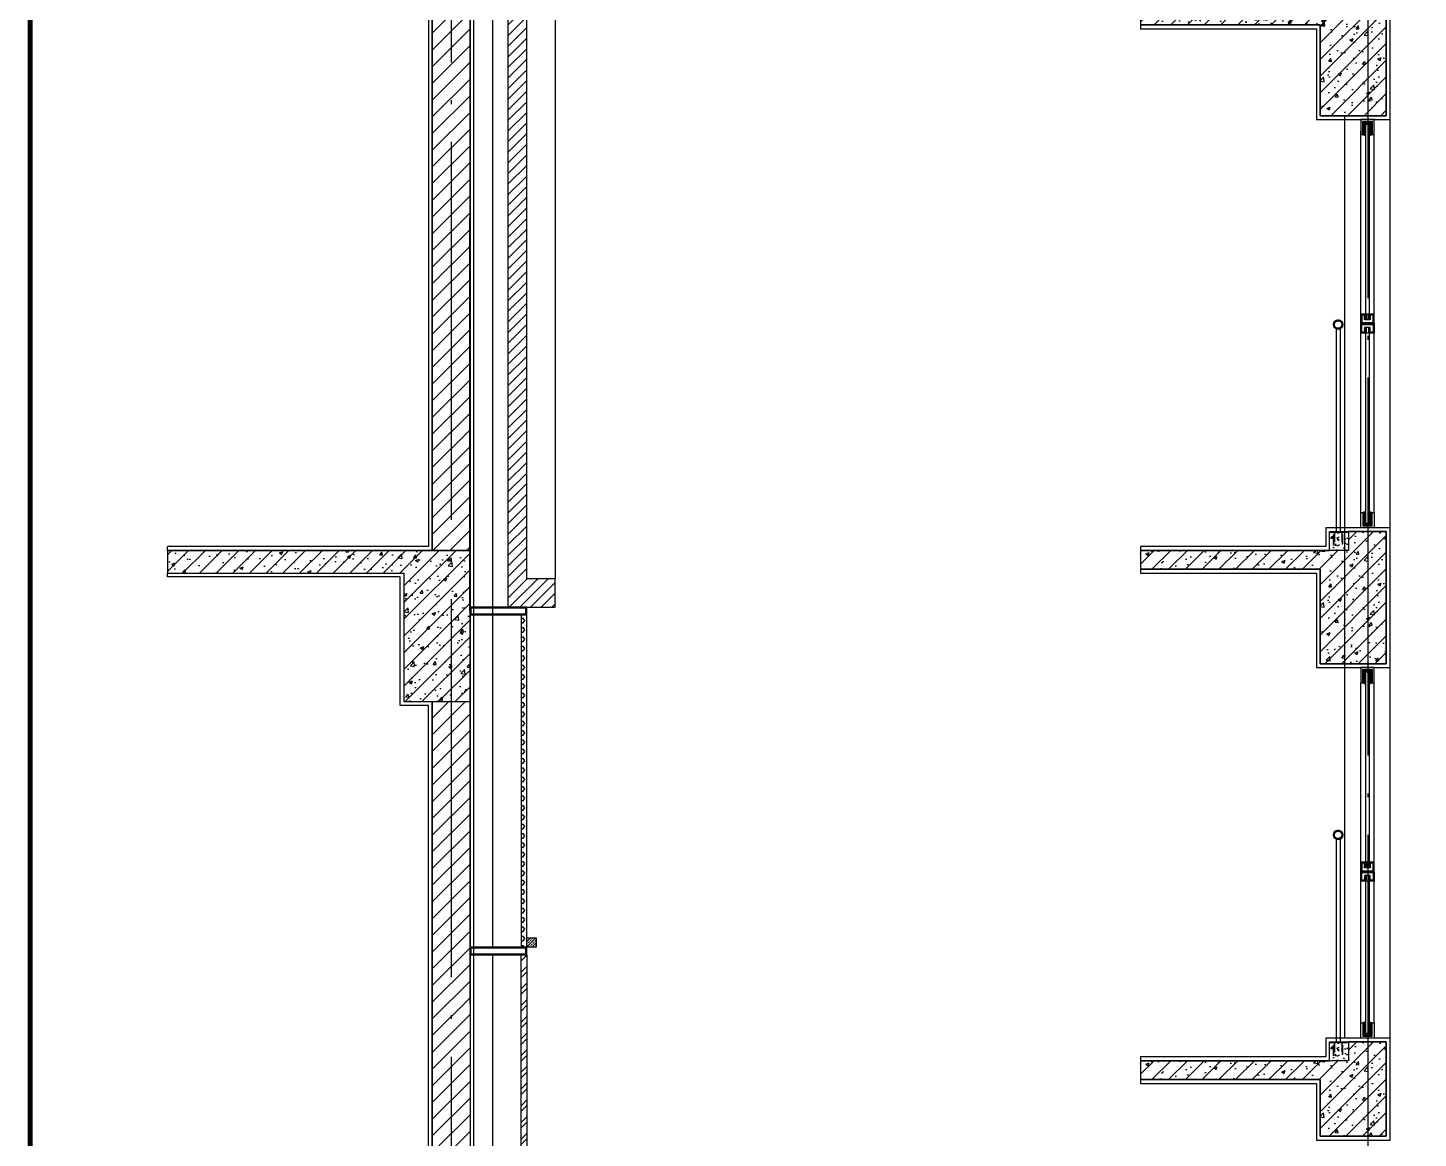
# Model space of a CAD drawing. Extents: x -737978 to 768813, y -372247 to 1140308.
# Drawn here: x -658920 to -651567, y -320821 to -314946 of the extents above; entities that cross this region are included whole.
import ezdxf

# ---------------------------------------------------------------- set-up
doc = ezdxf.new("R2010")
doc.units = 0
doc.header["$LTSCALE"] = 1000
doc.header["$MEASUREMENT"] = 0
doc.linetypes.add('DASH', pattern=[0.35, 0.25, -0.1])
doc.linetypes.add('DOTE', pattern=[2.42, 2, -0.2, 0.02, -0.2])
doc.layers.get('0').update_dxf_attribs({"linetype": 'CONTINUOUS'})
for name, color, linetype in [('0-填充边线', 7, 'CONTINUOUS'), ('DOTE', 1, 'DOTE'), ('J-COLU-梁柱', 30, 'CONTINUOUS'), ('J-DOOR-窗', 126, 'CONTINUOUS'), ('J-ELEV-立面栏杆', 36, 'CONTINUOUS'), ('J-SECT-剖面看线', 253, 'CONTINUOUS'), ('PUB_HATCH', 8, 'CONTINUOUS'), ('PUB_TITLE', 4, 'CONTINUOUS'), ('填充', 8, 'CONTINUOUS'), ('栏杆', 35, 'CONTINUOUS'), ('龙骨', 36, 'CONTINUOUS')]:
    doc.layers.add(name, color=color, linetype=linetype)
doc.styles.add('DIM_FONT', font='SIMPLEX', dxfattribs={"width": 0.7, "bigfont": 'GBCBIG'})
pattern_1 = [(135, (-385373.5333, -368204.62), (4.49012806, 4.49012806), []), (45, (-385373.5333, -368204.62), (4.49012806, -4.49012806), [])]
pattern_2 = [(45, (-350961.336, -218370.15), (-44.194192, 44.194192), [])]
pattern_3 = [(135, (-385373.533, -371104.62), (4.49012806, 4.49012806), []), (45, (-385373.533, -371104.62), (4.49012806, -4.49012806), [])]
pattern_4 = [(135, (-385373.533, -371104.62), (4.49012806, 4.49012806), []), (45, (-385373.533, -371104.62), (4.49012806, -4.49012806), [])]

# ---------------------------------------------------------------- blocks, each defined once
blk = doc.blocks.new('U_A9BUE')
at = {"layer": 'PUB_HATCH'}
h = blk.add_hatch(dxfattribs=at)
h.set_pattern_fill('ANSI31', color=256, scale=20, style=0)
h.set_pattern_definition([(45, (16964.9157, -24864.7672), (-1.76776695, 1.76776695), [])])
h.paths.add_polyline_path([(75, -6), (75, 0), (-15, 0), (-15, -6)])
at = {"linetype": 'DASH', "ltscale": 0.2}
for points in [[(-15, 0), (75, 0), (75, -6), (-15, -6)], [(11, -66), (5, -66), (5, -6), (11, -6)], [(49, -66), (55, -66), (55, -6), (49, -6)]]:
    blk.add_lwpolyline(points, close=True, dxfattribs=at)
at = {"style": 'DIM_FONT', "width": 0.8, "flags": 9}
for tag in ['YSIZE', 'XSIZE']:
    blk.add_attdef(tag, (0, 0), '', height=0.5, dxfattribs=at)
blk = doc.blocks.new('飘窗栏杆')
at = {"layer": 'J-ELEV-立面栏杆'}
h = blk.add_hatch(dxfattribs=at)
h.set_pattern_fill('ANSI31', color=256, style=0)
h.set_pattern_definition([(45, (-206.1456, -73239.6862), (-1.122532015, 1.122532015), [])])
h.paths.add_polyline_path([(504782.6, -345583.8, 1), (504832.6, -345583.8, 1)])
h.paths.add_polyline_path([(504827.6, -345583.8, -1), (504787.6, -345583.8, -1)], flags=16)
for p, q in [((504797.6, -345606.7), (504797.6, -346678.8)), ((504817.6, -345606.7), (504817.6, -346678.8))]:
    blk.add_line(p, q, dxfattribs=at)
for radius in [25, 20]:
    blk.add_circle((504807.6, -345583.8), radius, dxfattribs=at)
blk.add_blockref('U_A9BUE', (504777.6, -346678.8), dxfattribs=at)

msp = doc.modelspace()

# ---------------------------------------------------------------- hatches: boundary and pattern name
h = msp.add_hatch()
h.set_pattern_fill('ANSI31', color=256, scale=25, style=0)
h.set_pattern_definition([(45, (-350961.336, -218415.03), (-28.0633004, 28.0633004), [])])
h.paths.add_polyline_path([(-656281.3, -318010.9), (-656131.3, -318010.9), (-656131.3, -317860.9), (-656281.5, -317860.9), (-656281.5, -311060.9), (-656131.5, -311060.9), (-656131.5, -310910.9), (-656281.5, -310910.9), (-656381.5, -310910.9), (-656381.5, -318010.9)])
h = msp.add_hatch()
h.set_pattern_fill('HEX', color=256, scale=15)
h.set_pattern_definition([(0, (-350961.336, -218415.03), (0, 24.74667), [14.2875, -28.575]), (120, (-350961.336, -218415.03), (-21.4312449, -12.373335), [14.2875, -28.575]), (60, (-350947.049, -218415.03), (-21.4312449, 12.373335), [14.2875, -28.575])])
h.paths.add_polyline_path([(-656281.4, -318050.9), (-656311.5, -318050.9), (-656311.5, -319810.9), (-656281.4, -319810.9)])
h = msp.add_hatch()
h.set_pattern_fill('BRASS', color=256, scale=50, angle=45)
h.set_pattern_definition([(45, (-324150.572, -246635.923), (-14.0310887, 14.0310887), []), (45, (-324157.587, -246628.907), (-14.0310887, 14.0310887), [9.921478, -4.960735])])
h.paths.add_polyline_path([(-656281.4, -319760.9), (-656231.4, -319760.9), (-656231.4, -319810.9), (-656281.4, -319810.9)])
h = msp.add_hatch()
h.set_pattern_fill('金属', color=256, scale=25)
h.set_pattern_definition([(45, (-350961.336, -218415.03), (-44.194174, 44.194174), []), (45, (-350931.873, -218415.03), (-44.194174, 44.194174), [])])
h.paths.add_polyline_path([(-656311.5, -327270.9), (-656311.5, -327240.9), (-656311.5, -319850.9), (-656281.4, -319850.9), (-656281.5, -327270.9)])
at = {"layer": 'J-DOOR-窗'}
h = msp.add_hatch(dxfattribs=at)
h.set_pattern_fill('ANSI37', color=126, scale=4, style=0)
h.set_pattern_definition(pattern_1)
h.paths.add_polyline_path([(-651845.2, -315455.9), (-651825.2, -315455.9), (-651825.2, -315510.9), (-651825.2, -315517.9), (-651810.2, -315510.9), (-651810.2, -315440.9), (-651860.2, -315440.9), (-651860.2, -315510.9), (-651845.2, -315517.9), (-651845.2, -315510.9)])
h = msp.add_hatch(dxfattribs=at)
h.set_pattern_fill('ANSI37', color=126, scale=4, style=0)
h.set_pattern_definition(pattern_1)
h.paths.add_polyline_path([(-651845.2, -315455.9), (-651825.2, -315455.9), (-651825.2, -315510.9), (-651825.2, -315517.9), (-651810.2, -315510.9), (-651810.2, -315440.9), (-651860.2, -315440.9), (-651860.2, -315510.9), (-651845.2, -315517.9), (-651845.2, -315510.9)])
h = msp.add_hatch(dxfattribs=at)
h.set_pattern_fill('ANSI37', color=126, scale=4, style=0)
h.set_pattern_definition(pattern_1)
h.paths.add_polyline_path([(-651845.2, -315455.9), (-651825.2, -315455.9), (-651825.2, -315510.9), (-651825.2, -315517.9), (-651810.2, -315510.9), (-651810.2, -315440.9), (-651860.2, -315440.9), (-651860.2, -315510.9), (-651845.2, -315517.9), (-651845.2, -315510.9)])
h = msp.add_hatch(dxfattribs=at)
h.set_pattern_fill('ANSI37', color=126, scale=4, style=0)
h.set_pattern_definition([(225, (-385373.529, -264817.158), (4.49012806, -4.49012806), []), (315, (-385373.529, -264817.158), (4.49012806, 4.49012806), [])])
h.paths.add_polyline_path([(-651845.2, -317565.9), (-651845.2, -317510.9), (-651845.2, -317503.9), (-651860.2, -317510.9), (-651860.2, -317580.9), (-651810.2, -317580.9), (-651810.2, -317510.9), (-651825.2, -317503.9), (-651825.2, -317510.9), (-651825.2, -317565.9)])
h = msp.add_hatch(dxfattribs=at)
h.set_pattern_fill('ANSI37', color=126, scale=4, style=0)
h.set_pattern_definition(pattern_3)
h.paths.add_polyline_path([(-651845.2, -318355.9), (-651825.2, -318355.9), (-651825.2, -318410.9), (-651825.2, -318417.9), (-651810.2, -318410.9), (-651810.2, -318340.9), (-651860.2, -318340.9), (-651860.2, -318410.9), (-651845.2, -318417.9), (-651845.2, -318410.9)])
h = msp.add_hatch(dxfattribs=at)
h.set_pattern_fill('ANSI37', color=126, scale=4, style=0)
h.set_pattern_definition(pattern_3)
h.paths.add_polyline_path([(-651845.2, -318355.9), (-651825.2, -318355.9), (-651825.2, -318410.9), (-651825.2, -318417.9), (-651810.2, -318410.9), (-651810.2, -318340.9), (-651860.2, -318340.9), (-651860.2, -318410.9), (-651845.2, -318417.9), (-651845.2, -318410.9)])
h = msp.add_hatch(dxfattribs=at)
h.set_pattern_fill('ANSI37', color=126, scale=4, style=0)
h.set_pattern_definition(pattern_3)
h.paths.add_polyline_path([(-651845.2, -318355.9), (-651825.2, -318355.9), (-651825.2, -318410.9), (-651825.2, -318417.9), (-651810.2, -318410.9), (-651810.2, -318340.9), (-651860.2, -318340.9), (-651860.2, -318410.9), (-651845.2, -318417.9), (-651845.2, -318410.9)])
h = msp.add_hatch(dxfattribs=at)
h.set_pattern_fill('ANSI37', color=126, scale=4, style=0)
h.set_pattern_definition(pattern_4)
h.paths.add_polyline_path([(-651845.2, -318355.9), (-651825.2, -318355.9), (-651825.2, -318410.9), (-651825.2, -318417.9), (-651810.2, -318410.9), (-651810.2, -318340.9), (-651860.2, -318340.9), (-651860.2, -318410.9), (-651845.2, -318417.9), (-651845.2, -318410.9)])
h = msp.add_hatch(dxfattribs=at)
h.set_pattern_fill('ANSI37', color=126, scale=4, style=0)
h.set_pattern_definition(pattern_4)
h.paths.add_polyline_path([(-651845.2, -318355.9), (-651825.2, -318355.9), (-651825.2, -318410.9), (-651825.2, -318417.9), (-651810.2, -318410.9), (-651810.2, -318340.9), (-651860.2, -318340.9), (-651860.2, -318410.9), (-651845.2, -318417.9), (-651845.2, -318410.9)])
h = msp.add_hatch(dxfattribs=at)
h.set_pattern_fill('ANSI37', color=126, scale=4, style=0)
h.set_pattern_definition(pattern_4)
h.paths.add_polyline_path([(-651845.2, -318355.9), (-651825.2, -318355.9), (-651825.2, -318410.9), (-651825.2, -318417.9), (-651810.2, -318410.9), (-651810.2, -318340.9), (-651860.2, -318340.9), (-651860.2, -318410.9), (-651845.2, -318417.9), (-651845.2, -318410.9)])
h = msp.add_hatch(dxfattribs=at)
h.set_pattern_fill('ANSI37', color=126, scale=4, style=0)
h.set_pattern_definition([(225, (-385373.529, -267517.158), (4.49012806, -4.49012806), []), (315, (-385373.529, -267517.158), (4.49012806, 4.49012806), [])])
h.paths.add_polyline_path([(-651845.2, -320265.9), (-651845.2, -320210.9), (-651845.2, -320203.9), (-651860.2, -320210.9), (-651860.2, -320280.9), (-651810.2, -320280.9), (-651810.2, -320210.9), (-651825.2, -320203.9), (-651825.2, -320210.9), (-651825.2, -320265.9)])
at = {"layer": '填充'}
h = msp.add_hatch(dxfattribs=at)
h.set_pattern_fill('普通砖', color=256, scale=25, style=0)
h.set_pattern_definition(pattern_2)
h.paths.add_polyline_path([(-656781.5, -317710.9), (-656581.4, -317710.9), (-656581.4, -311310.9), (-656781.5, -311310.9)])
h = msp.add_hatch(dxfattribs=at)
h.set_pattern_fill('钢筋混凝土', color=256, scale=25, style=0)
h.set_pattern_definition([(45, (-354968.2, -236580.92), (-44.194174, 44.194174), []), (50, (-354968.2, -236580.92), (179.315046, -15.688034), [18.75, -206.25]), (355, (-354968.2, -236580.92), (-34.68783, 188.04803), [15, -165]), (100.4514, (-354953.26, -236582.23), (144.62735, 172.35989), [15.93505, -175.28553]), (46.1842, (-354968.2, -236530.92), (266.81026, -41.37975), [28.125, -309.375]), (96.6356, (-354945.97, -236534.37), (233.66568, 243.52947), [23.90257, -262.92825]), (351.1842, (-354968.2, -236530.92), (233.66549, 243.52965), [22.5, -247.5]), (21, (-354943.2, -236543.42), (149.22676, -100.65472), [18.75, -206.25]), (326, (-354943.2, -236543.42), (60.82883, 181.28751), [15, -165]), (71.4514, (-354930.76, -236551.81), (210.05566, 80.63262), [15.93505, -175.28553]), (37.5, (-354968.2, -236580.92), (3.039964, 83.223463), [0, -163, 0, -167.5, 0, -165.625]), (7.5, (-354968.2, -236580.92), (65.767384, 98.602928), [0, -95.5, 0, -159.25, 0, -63.125]), (327.5, (-355023.95, -236580.92), (133.455609, -5.638718), [0, -62.5, 0, -195, 0, -258.75]), (317.5, (-355048.95, -236580.92), (145.796542, 25.026246), [0, -81.25, 0, -129.5, 0, -183.75])])
h.paths.add_polyline_path([(-651735.2, -315410.9), (-651735.2, -314730.9), (-651935.2, -314730.9), (-651935.2, -314830.9), (-652055.2, -314830.9), (-653035.2, -314830.9), (-653035.2, -314930.9), (-652085.2, -314930.9), (-652085.2, -315410.9)])
h = msp.add_hatch(dxfattribs=at)
h.set_pattern_fill('钢筋混凝土', color=256, scale=25, style=0)
h.set_pattern_definition([(45, (-354968.2, -239360.92), (-44.194174, 44.194174), []), (50, (-354968.2, -239360.92), (179.315046, -15.688034), [18.75, -206.25]), (355, (-354968.2, -239360.92), (-34.68783, 188.04803), [15, -165]), (100.4514, (-354953.26, -239362.23), (144.62735, 172.35989), [15.93505, -175.28553]), (46.1842, (-354968.2, -239310.92), (266.81026, -41.37975), [28.125, -309.375]), (96.6356, (-354945.97, -239314.37), (233.66568, 243.52947), [23.90257, -262.92825]), (351.1842, (-354968.2, -239310.92), (233.66549, 243.52965), [22.5, -247.5]), (21, (-354943.2, -239323.42), (149.22676, -100.65472), [18.75, -206.25]), (326, (-354943.2, -239323.42), (60.82883, 181.28751), [15, -165]), (71.4514, (-354930.76, -239331.81), (210.05566, 80.63262), [15.93505, -175.28553]), (37.5, (-354968.2, -239360.92), (3.039964, 83.223463), [0, -163, 0, -167.5, 0, -165.625]), (7.5, (-354968.2, -239360.92), (65.767384, 98.602928), [0, -95.5, 0, -159.25, 0, -63.125]), (327.5, (-355023.95, -239360.92), (133.455609, -5.638718), [0, -62.5, 0, -195, 0, -258.75]), (317.5, (-355048.95, -239360.92), (145.796542, 25.026246), [0, -81.25, 0, -129.5, 0, -183.75])])
h.paths.add_polyline_path([(-651735.2, -318310.9), (-651735.2, -317610.9), (-651935.2, -317610.9), (-651935.2, -317710.9), (-652055.2, -317710.9), (-653035.2, -317710.9), (-653035.2, -317810.9), (-652085.2, -317810.9), (-652085.2, -318310.9)])
h = msp.add_hatch(dxfattribs=at)
h.set_pattern_fill('混凝土', color=256, scale=10)
h.set_pattern_definition([(50, (67.744, 13500), (71.7260183, -6.2752135), [7.5, -82.5]), (355, (67.744, 13500), (-13.875133, 75.219213), [6, -66]), (100.4514, (73.72, 13499.48), (57.850938, 68.943954), [6.374019, -70.114211]), (46.1842, (67.74, 13520), (106.724105, -16.551901), [11.25, -123.75]), (96.6356, (76.64, 13518.62), (93.46627, 97.411787), [9.561029, -105.1713]), (351.1842, (67.74, 13520), (93.466195, 97.41186), [9, -99]), (21, (77.744, 13515), (59.690705, -40.261889), [7.5, -82.5]), (326, (77.744, 13515), (24.331533, 72.5150045), [6, -66]), (71.4514, (82.72, 13511.645), (84.022263, 32.25305), [6.374019, -70.114211]), (37.5, (67.744, 13500), (1.2159855, 33.2893854), [0, -65.2, 0, -67, 0, -66.25]), (7.5, (67.744, 13500), (26.3069537, 39.4411712), [0, -38.2, 0, -63.7, 0, -25.25]), (327.5, (45.444, 13500), (53.3822436, -2.2554872), [0, -25, 0, -78, 0, -103.5]), (317.5, (35.444, 13500), (58.318617, 10.0104982), [0, -32.5, 0, -51.8, 0, -73.5])])
h.paths.add_polyline_path([(-652035.2, -317610.9), (-651935.2, -317610.9), (-651935.2, -317710.9), (-652035.2, -317710.9)])
h = msp.add_hatch(dxfattribs=at)
h.set_pattern_fill('钢筋混凝土', color=256, scale=25, style=0)
h.set_pattern_definition([(45, (-335601.116, -247060.92), (-44.194174, 44.194174), []), (50, (-335601.12, -247060.92), (179.315046, -15.688034), [18.75, -206.25]), (355, (-335601.12, -247060.92), (-34.68783, 188.04803), [15, -165]), (100.4514, (-335586.17, -247062.23), (144.627345, 172.35989), [15.93505, -175.28553]), (46.1842, (-335601.12, -247010.92), (266.81026, -41.37975), [28.125, -309.375]), (96.6356, (-335578.88, -247014.37), (233.66568, 243.52947), [23.90257, -262.92825]), (351.1842, (-335601.12, -247010.92), (233.66549, 243.52965), [22.5, -247.5]), (21, (-335576.12, -247023.42), (149.22676, -100.65472), [18.75, -206.25]), (326, (-335576.12, -247023.42), (60.82883, 181.28751), [15, -165]), (71.4514, (-335563.68, -247031.81), (210.05566, 80.63262), [15.93505, -175.28553]), (37.5, (-335601.116, -247060.92), (3.039964, 83.223463), [0, -163, 0, -167.5, 0, -165.625]), (7.5, (-335601.12, -247060.92), (65.767384, 98.602928), [0, -95.5, 0, -159.25, 0, -63.125]), (327.5, (-335656.866, -247060.92), (133.455609, -5.638718), [0, -62.5, 0, -195, 0, -258.75]), (317.5, (-335681.87, -247060.92), (145.796542, 25.026246), [0, -81.25, 0, -129.5, 0, -183.75])])
h.paths.add_polyline_path([(-656931.4, -318510.9), (-656581.4, -318510.9), (-656581.4, -317710.9), (-656931.4, -317710.9), (-658181.4, -317710.9), (-658181.4, -317830.9), (-656931.4, -317830.9)])
h = msp.add_hatch(dxfattribs=at)
h.set_pattern_fill('普通砖', color=256, scale=25, style=0)
h.set_pattern_definition(pattern_2)
h.paths.add_polyline_path([(-656781.4, -318510.9), (-656581.4, -318510.9), (-656581.4, -323110.9), (-656781.4, -323110.9)])
h = msp.add_hatch(dxfattribs=at)
h.set_pattern_fill('钢筋混凝土', color=256, scale=25, style=0)
h.set_pattern_definition([(45, (-354968.2, -242060.92), (-44.194174, 44.194174), []), (50, (-354968.2, -242060.92), (179.315046, -15.688034), [18.75, -206.25]), (355, (-354968.2, -242060.92), (-34.68783, 188.04803), [15, -165]), (100.4514, (-354953.26, -242062.23), (144.62735, 172.35989), [15.93505, -175.28553]), (46.1842, (-354968.2, -242010.92), (266.81026, -41.37975), [28.125, -309.375]), (96.6356, (-354945.97, -242014.37), (233.66568, 243.52947), [23.90257, -262.92825]), (351.1842, (-354968.2, -242010.92), (233.66549, 243.52965), [22.5, -247.5]), (21, (-354943.2, -242023.42), (149.22676, -100.65472), [18.75, -206.25]), (326, (-354943.2, -242023.42), (60.82883, 181.28751), [15, -165]), (71.4514, (-354930.76, -242031.81), (210.05566, 80.63262), [15.93505, -175.28553]), (37.5, (-354968.2, -242060.92), (3.039964, 83.223463), [0, -163, 0, -167.5, 0, -165.625]), (7.5, (-354968.2, -242060.92), (65.767384, 98.602928), [0, -95.5, 0, -159.25, 0, -63.125]), (327.5, (-355023.95, -242060.92), (133.455609, -5.638718), [0, -62.5, 0, -195, 0, -258.75]), (317.5, (-355048.95, -242060.92), (145.796542, 25.026246), [0, -81.25, 0, -129.5, 0, -183.75])])
h.paths.add_polyline_path([(-651735.2, -320810.9), (-651735.2, -320310.9), (-651935.2, -320310.9), (-651935.2, -320410.9), (-652055.2, -320410.9), (-653035.2, -320410.9), (-653035.2, -320510.9), (-652085.2, -320510.9), (-652085.2, -320810.9)])
h = msp.add_hatch(dxfattribs=at)
h.set_pattern_fill('混凝土', color=256, scale=10)
h.set_pattern_definition([(50, (67.744, 10800), (71.7260183, -6.2752135), [7.5, -82.5]), (355, (67.744, 10800), (-13.875133, 75.219213), [6, -66]), (100.4514, (73.72, 10799.48), (57.850938, 68.943954), [6.374019, -70.114211]), (46.1842, (67.74, 10820), (106.724105, -16.551901), [11.25, -123.75]), (96.6356, (76.64, 10818.62), (93.46627, 97.411787), [9.561029, -105.1713]), (351.1842, (67.74, 10820), (93.466195, 97.41186), [9, -99]), (21, (77.744, 10815), (59.690705, -40.261889), [7.5, -82.5]), (326, (77.744, 10815), (24.331533, 72.5150045), [6, -66]), (71.4514, (82.72, 10811.645), (84.022263, 32.25305), [6.374019, -70.114211]), (37.5, (67.744, 10800), (1.2159855, 33.2893854), [0, -65.2, 0, -67, 0, -66.25]), (7.5, (67.744, 10800), (26.3069537, 39.4411712), [0, -38.2, 0, -63.7, 0, -25.25]), (327.5, (45.444, 10800), (53.3822436, -2.2554872), [0, -25, 0, -78, 0, -103.5]), (317.5, (35.444, 10800), (58.318617, 10.0104982), [0, -32.5, 0, -51.8, 0, -73.5])])
h.paths.add_polyline_path([(-652035.2, -320310.9), (-651935.2, -320310.9), (-651935.2, -320410.9), (-652035.2, -320410.9)])

# ---------------------------------------------------------------- linework, layer by layer
for points in [[(-656281.3, -318010.9), (-656131.3, -318010.9), (-656131.3, -317860.9), (-656281.5, -317860.9), (-656281.5, -311060.9), (-656131.5, -311060.9), (-656131.5, -310910.9), (-656281.5, -310910.9), (-656381.5, -310910.9), (-656381.5, -318010.9)], [(-656281.4, -319760.9), (-656231.4, -319760.9), (-656231.4, -319810.9), (-656281.4, -319810.9)], [(-656311.5, -327270.9), (-656311.5, -327240.9), (-656311.5, -327240.9), (-656311.5, -319850.9), (-656311.5, -319850.9), (-656311.5, -319850.9), (-656281.4, -319850.9), (-656281.5, -327270.9)]]:
    msp.add_lwpolyline(points, close=True)
at = {"layer": '0-填充边线'}
for points in [[(-656581.4, -308910.9), (-656581.4, -327310.9), (-656431.5, -327310.9), (-656431.5, -327460.9), (-656581.4, -327460.9), (-656581.4, -328960.9), (-656431.5, -328960.9), (-656431.5, -329110.9), (-656931.5, -329110.9), (-656931.5, -328610.9), (-658181.5, -328610.9), (-658181.5, -328630.9), (-656951.5, -328630.9), (-656951.5, -329130.9), (-656411.5, -329130.9), (-656411.5, -328940.9), (-656561.4, -328940.9), (-656561.4, -327480.9)], [(-656561.4, -327480.9), (-656411.5, -327480.9), (-656411.5, -327290.9), (-656561.4, -327290.9), (-656561.4, -308880.9)], [(-658181.4, -317710.9), (-656781.5, -317710.9), (-656781.5, -311310.9), (-656931.4, -311310.9), (-656931.4, -310630.9), (-658181.4, -310630.9), (-658181.4, -310650.9), (-656951.4, -310650.9), (-656951.4, -311330.9), (-656801.5, -311330.9), (-656801.5, -317690.9), (-658181.4, -317690.9)], [(-652055.2, -314810.9), (-652055.2, -314810.9), (-653035.2, -314810.9), (-653035.2, -314830.9), (-652035.2, -314830.9), (-652035.2, -314830.9), (-652035.2, -314730.9), (-651735.2, -314730.9), (-651735.2, -315410.9), (-652085.2, -315410.9), (-652085.2, -314930.9), (-653035.2, -314930.9), (-653035.2, -314950.9), (-652105.2, -314950.9), (-652105.2, -315430.9), (-651715.2, -315430.9), (-651715.2, -314710.9), (-652055.2, -314710.9), (-652055.2, -314810.9)], [(-652055.2, -317690.9), (-652055.2, -317690.9), (-653035.2, -317690.9), (-653035.2, -317710.9), (-652035.2, -317710.9), (-652035.2, -317710.9), (-652035.2, -317610.9), (-651735.2, -317610.9), (-651735.2, -318310.9), (-652085.2, -318310.9), (-652085.2, -317810.9), (-653035.2, -317810.9), (-653035.2, -317830.9), (-652105.2, -317830.9), (-652105.2, -318330.9), (-651715.2, -318330.9), (-651715.2, -317590.9), (-652055.2, -317590.9), (-652055.2, -317690.9)], [(-658181.4, -317710.9), (-658181.4, -317690.9)], [(-652055.2, -320390.9), (-652055.2, -320390.9), (-653035.2, -320390.9), (-653035.2, -320410.9), (-652035.2, -320410.9), (-652035.2, -320410.9), (-652035.2, -320310.9), (-651735.2, -320310.9), (-651735.2, -320810.9), (-652085.2, -320810.9), (-652085.2, -320510.9), (-653035.2, -320510.9), (-653035.2, -320530.9), (-652105.2, -320530.9), (-652105.2, -320830.9), (-651715.2, -320830.9), (-651715.2, -320290.9), (-652055.2, -320290.9), (-652055.2, -320390.9)]]:
    msp.add_lwpolyline(points, dxfattribs=at)
for points in [[(-652035.2, -317610.9), (-651935.2, -317610.9), (-651935.2, -317710.9), (-652035.2, -317710.9)], [(-658181.5, -323090.9), (-656801.5, -323090.9), (-656801.5, -318530.9), (-656951.4, -318530.9), (-656951.4, -317850.9), (-658181.4, -317850.9), (-658181.4, -317830.9), (-656931.4, -317830.9), (-656931.4, -318510.9), (-656781.5, -318510.9), (-656781.5, -323110.9), (-658181.5, -323110.9)], [(-656281.4, -318050.9), (-656311.5, -318050.9), (-656311.5, -319810.9), (-656281.4, -319810.9)], [(-652035.2, -320310.9), (-651935.2, -320310.9), (-651935.2, -320410.9), (-652035.2, -320410.9)]]:
    msp.add_lwpolyline(points, close=True, dxfattribs=at)
at = {"layer": 'DOTE'}
for points in [[(-656681.5, -308289.5), (-656681.5, -334902.1)], [(-651832.9, -311956.4), (-651832.9, -334860.4)]]:
    msp.add_lwpolyline(points, dxfattribs=at)
at = {"layer": 'J-COLU-梁柱'}
for points in [[(-656781.5, -317710.9), (-656581.4, -317710.9), (-656581.4, -311310.9), (-656781.5, -311310.9)], [(-656781.4, -318510.9), (-656581.4, -318510.9), (-656581.4, -323110.9), (-656781.4, -323110.9)]]:
    msp.add_lwpolyline(points, close=True, dxfattribs=at)
for points in [[(-651735.2, -315410.9), (-651735.2, -314730.9), (-651935.2, -314730.9), (-651935.2, -314830.9), (-652055.2, -314830.9), (-652055.2, -314830.9), (-653035.2, -314830.9), (-653035.2, -314930.9), (-652085.2, -314930.9), (-652085.2, -315410.9), (-651735.2, -315410.9)], [(-651735.2, -318310.9), (-651735.2, -317610.9), (-651935.2, -317610.9), (-651935.2, -317710.9), (-652055.2, -317710.9), (-652055.2, -317710.9), (-653035.2, -317710.9), (-653035.2, -317810.9), (-652085.2, -317810.9), (-652085.2, -318310.9), (-651735.2, -318310.9)], [(-656931.4, -318510.9), (-656581.4, -318510.9), (-656581.4, -317710.9), (-656581.4, -317710.9), (-656931.4, -317710.9), (-656931.4, -317710.9), (-658181.4, -317710.9), (-658181.4, -317830.9), (-656931.4, -317830.9), (-656931.4, -318510.9)], [(-651735.2, -320810.9), (-651735.2, -320310.9), (-651935.2, -320310.9), (-651935.2, -320410.9), (-652055.2, -320410.9), (-652055.2, -320410.9), (-653035.2, -320410.9), (-653035.2, -320510.9), (-652085.2, -320510.9), (-652085.2, -320810.9), (-651735.2, -320810.9)], [(-651735.2, -320410.9), (-651735.2, -320310.9), (-651935.2, -320310.9), (-651935.2, -320410.9)]]:
    msp.add_lwpolyline(points, dxfattribs=at)
at = {"layer": 'J-DOOR-窗', "color": 126}
for points in [[(-651800.2, -315510.9), (-651800.2, -315430.9), (-651870.2, -315430.9), (-651870.2, -315510.9), (-651860.2, -315510.9), (-651845.2, -315517.9), (-651845.2, -315510.9), (-651845.2, -315455.9), (-651825.2, -315455.9), (-651825.2, -315510.9), (-651825.2, -315517.9), (-651810.2, -315510.9)], [(-651800.2, -315510.9), (-651800.2, -315430.9), (-651870.2, -315430.9), (-651870.2, -315510.9), (-651860.2, -315510.9), (-651845.2, -315517.9), (-651845.2, -315510.9), (-651845.2, -315455.9), (-651825.2, -315455.9), (-651825.2, -315510.9), (-651825.2, -315517.9), (-651810.2, -315510.9)], [(-651800.2, -315510.9), (-651800.2, -315430.9), (-651870.2, -315430.9), (-651870.2, -315510.9), (-651860.2, -315510.9), (-651845.2, -315517.9), (-651845.2, -315510.9), (-651845.2, -315455.9), (-651825.2, -315455.9), (-651825.2, -315510.9), (-651825.2, -315517.9), (-651810.2, -315510.9)], [(-651800.2, -317510.9), (-651800.2, -317590.9), (-651870.2, -317590.9), (-651870.2, -317510.9), (-651860.2, -317510.9), (-651845.2, -317503.9), (-651845.2, -317510.9), (-651845.2, -317565.9), (-651825.2, -317565.9), (-651825.2, -317510.9), (-651825.2, -317503.9), (-651810.2, -317510.9)], [(-651800.2, -318410.9), (-651800.2, -318330.9), (-651870.2, -318330.9), (-651870.2, -318410.9), (-651860.2, -318410.9), (-651845.2, -318417.9), (-651845.2, -318410.9), (-651845.2, -318355.9), (-651825.2, -318355.9), (-651825.2, -318410.9), (-651825.2, -318417.9), (-651810.2, -318410.9)], [(-651800.2, -318410.9), (-651800.2, -318330.9), (-651870.2, -318330.9), (-651870.2, -318410.9), (-651860.2, -318410.9), (-651845.2, -318417.9), (-651845.2, -318410.9), (-651845.2, -318355.9), (-651825.2, -318355.9), (-651825.2, -318410.9), (-651825.2, -318417.9), (-651810.2, -318410.9)], [(-651800.2, -318410.9), (-651800.2, -318330.9), (-651870.2, -318330.9), (-651870.2, -318410.9), (-651860.2, -318410.9), (-651845.2, -318417.9), (-651845.2, -318410.9), (-651845.2, -318355.9), (-651825.2, -318355.9), (-651825.2, -318410.9), (-651825.2, -318417.9), (-651810.2, -318410.9)], [(-651800.2, -318410.9), (-651800.2, -318330.9), (-651870.2, -318330.9), (-651870.2, -318410.9), (-651860.2, -318410.9), (-651845.2, -318417.9), (-651845.2, -318410.9), (-651845.2, -318355.9), (-651825.2, -318355.9), (-651825.2, -318410.9), (-651825.2, -318417.9), (-651810.2, -318410.9)], [(-651800.2, -318410.9), (-651800.2, -318330.9), (-651870.2, -318330.9), (-651870.2, -318410.9), (-651860.2, -318410.9), (-651845.2, -318417.9), (-651845.2, -318410.9), (-651845.2, -318355.9), (-651825.2, -318355.9), (-651825.2, -318410.9), (-651825.2, -318417.9), (-651810.2, -318410.9)], [(-651800.2, -318410.9), (-651800.2, -318330.9), (-651870.2, -318330.9), (-651870.2, -318410.9), (-651860.2, -318410.9), (-651845.2, -318417.9), (-651845.2, -318410.9), (-651845.2, -318355.9), (-651825.2, -318355.9), (-651825.2, -318410.9), (-651825.2, -318417.9), (-651810.2, -318410.9)], [(-651800.2, -320210.9), (-651800.2, -320290.9), (-651870.2, -320290.9), (-651870.2, -320210.9), (-651860.2, -320210.9), (-651845.2, -320203.9), (-651845.2, -320210.9), (-651845.2, -320265.9), (-651825.2, -320265.9), (-651825.2, -320210.9), (-651825.2, -320203.9), (-651810.2, -320210.9)]]:
    msp.add_lwpolyline(points, close=True, dxfattribs=at)
for points in [[(-651860.2, -315510.9), (-651860.2, -315440.9), (-651810.2, -315440.9), (-651810.2, -315510.9)], [(-651860.2, -315510.9), (-651860.2, -315440.9), (-651810.2, -315440.9), (-651810.2, -315510.9)], [(-651860.2, -315510.9), (-651860.2, -315440.9), (-651810.2, -315440.9), (-651810.2, -315510.9)], [(-651845.2, -315455.9), (-651845.2, -316485.9)], [(-651870.2, -317510.9), (-651870.2, -315490.9)], [(-651825.2, -315497.9), (-651825.2, -316485.9)], [(-651800.2, -317510.9), (-651800.2, -315490.6)], [(-651845.2, -316535.9), (-651845.2, -317503.9)], [(-651825.2, -316535.9), (-651825.2, -317503.9)], [(-651860.2, -317510.9), (-651860.2, -317580.9), (-651810.2, -317580.9), (-651810.2, -317510.9)], [(-651860.2, -318410.9), (-651860.2, -318340.9), (-651810.2, -318340.9), (-651810.2, -318410.9)], [(-651860.2, -318410.9), (-651860.2, -318340.9), (-651810.2, -318340.9), (-651810.2, -318410.9)], [(-651860.2, -318410.9), (-651860.2, -318340.9), (-651810.2, -318340.9), (-651810.2, -318410.9)], [(-651860.2, -318410.9), (-651860.2, -318340.9), (-651810.2, -318340.9), (-651810.2, -318410.9)], [(-651860.2, -318410.9), (-651860.2, -318340.9), (-651810.2, -318340.9), (-651810.2, -318410.9)], [(-651860.2, -318410.9), (-651860.2, -318340.9), (-651810.2, -318340.9), (-651810.2, -318410.9)], [(-651845.2, -318355.9), (-651845.2, -319385.9)], [(-651870.2, -320210.9), (-651870.2, -318410.9)], [(-651825.2, -318417.9), (-651825.2, -319385.9)], [(-651800.2, -320210.9), (-651800.2, -318410.6)], [(-651845.2, -319435.9), (-651845.2, -320203.9)], [(-651825.2, -319435.9), (-651825.2, -320203.9)], [(-651860.2, -320210.9), (-651860.2, -320280.9), (-651810.2, -320280.9), (-651810.2, -320210.9)]]:
    msp.add_lwpolyline(points, dxfattribs=at)
at = {"layer": 'J-DOOR-窗'}
for points in [[(-651870.2, -316510.9), (-651800.2, -316510.9), (-651800.2, -316460.9), (-651825.2, -316460.9), (-651825.2, -316485.9), (-651830.1, -316485.9), (-651830.1, -316460.9), (-651840.1, -316460.9), (-651840.1, -316485.9), (-651845.2, -316485.9), (-651845.2, -316460.9), (-651870.2, -316460.9), (-651870.2, -316510.9)], [(-651870.2, -316510.9), (-651800.2, -316510.9), (-651800.2, -316560.9), (-651825.2, -316560.9), (-651825.2, -316535.9), (-651830.1, -316535.9), (-651830.1, -316560.9), (-651840.1, -316560.9), (-651840.1, -316535.9), (-651845.2, -316535.9), (-651845.2, -316560.9), (-651870.2, -316560.9), (-651870.2, -316510.9)], [(-651870.2, -319410.9), (-651800.2, -319410.9), (-651800.2, -319360.9), (-651825.2, -319360.9), (-651825.2, -319385.9), (-651830.1, -319385.9), (-651830.1, -319360.9), (-651840.1, -319360.9), (-651840.1, -319385.9), (-651845.2, -319385.9), (-651845.2, -319360.9), (-651870.2, -319360.9), (-651870.2, -319410.9)], [(-651870.2, -319410.9), (-651800.2, -319410.9), (-651800.2, -319460.9), (-651825.2, -319460.9), (-651825.2, -319435.9), (-651830.1, -319435.9), (-651830.1, -319460.9), (-651840.1, -319460.9), (-651840.1, -319435.9), (-651845.2, -319435.9), (-651845.2, -319460.9), (-651870.2, -319460.9), (-651870.2, -319410.9)]]:
    msp.add_lwpolyline(points, dxfattribs=at)
for points in [[(-651865.2, -316505.9), (-651805.2, -316505.9), (-651805.2, -316465.9), (-651820.2, -316465.9), (-651820.2, -316490.9), (-651835.1, -316490.9), (-651835.1, -316490.9), (-651850.2, -316490.9), (-651850.2, -316465.9), (-651865.2, -316465.9)], [(-651865.2, -316515.9), (-651805.2, -316515.9), (-651805.2, -316555.9), (-651820.2, -316555.9), (-651820.2, -316530.9), (-651835.1, -316530.9), (-651835.1, -316530.9), (-651850.2, -316530.9), (-651850.2, -316555.9), (-651865.2, -316555.9)], [(-651865.2, -319405.9), (-651805.2, -319405.9), (-651805.2, -319365.9), (-651820.2, -319365.9), (-651820.2, -319390.9), (-651835.1, -319390.9), (-651835.1, -319390.9), (-651850.2, -319390.9), (-651850.2, -319365.9), (-651865.2, -319365.9)], [(-651865.2, -319415.9), (-651805.2, -319415.9), (-651805.2, -319455.9), (-651820.2, -319455.9), (-651820.2, -319430.9), (-651835.1, -319430.9), (-651835.1, -319430.9), (-651850.2, -319430.9), (-651850.2, -319455.9), (-651865.2, -319455.9)]]:
    msp.add_lwpolyline(points, close=True, dxfattribs=at)
at = {"layer": 'J-SECT-剖面看线'}
msp.add_lwpolyline([(-656131.5, -311060.9), (-656131.3, -317860.9)], dxfattribs=at)
at = {"layer": 'J-SECT-剖面看线', "color": 251}
for points in [[(-651955.2, -317590.9), (-651955.2, -315410.9)], [(-651955.2, -320290.9), (-651955.2, -315430.9)], [(-651715.2, -317590.9), (-651715.2, -315410.9)], [(-651715.2, -320290.9), (-651715.2, -315430.9)]]:
    msp.add_lwpolyline(points, dxfattribs=at)
at = {"layer": 'PUB_TITLE', "const_width": 25}
msp.add_lwpolyline([(-658907.6, -338412.7), (-644557.6, -338412.7), (-644557.6, -307762.7), (-658907.6, -307762.7)], close=True, dxfattribs=at)
at = {"layer": '龙骨'}
for points in [[(-656461.5, -319810.9), (-656461.5, -310910.9)], [(-656581.4, -320110.9), (-656581.5, -315950.9)], [(-656461.5, -323870.9), (-656461.5, -319850.9)]]:
    msp.add_lwpolyline(points, dxfattribs=at)
for points in [[(-656281.4, -318010.9), (-656581.4, -318010.9), (-656581.4, -318050.9), (-656281.4, -318050.9)], [(-656286.4, -318015.9), (-656576.4, -318015.9), (-656576.4, -318045.9), (-656286.4, -318045.9)], [(-656281.4, -319810.9), (-656581.4, -319810.9), (-656581.4, -319850.9), (-656281.4, -319850.9)], [(-656286.4, -319815.9), (-656576.4, -319815.9), (-656576.4, -319845.9), (-656286.4, -319845.9)]]:
    msp.add_lwpolyline(points, close=True, dxfattribs=at)

# ---------------------------------------------------------------- block references
at = {"layer": '栏杆'}
for p in [(-1156797.7, 29067.9), (-1156797.7, 26367.9)]:
    msp.add_blockref('飘窗栏杆', p, dxfattribs=at)

doc.saveas('drawing.dxf')
